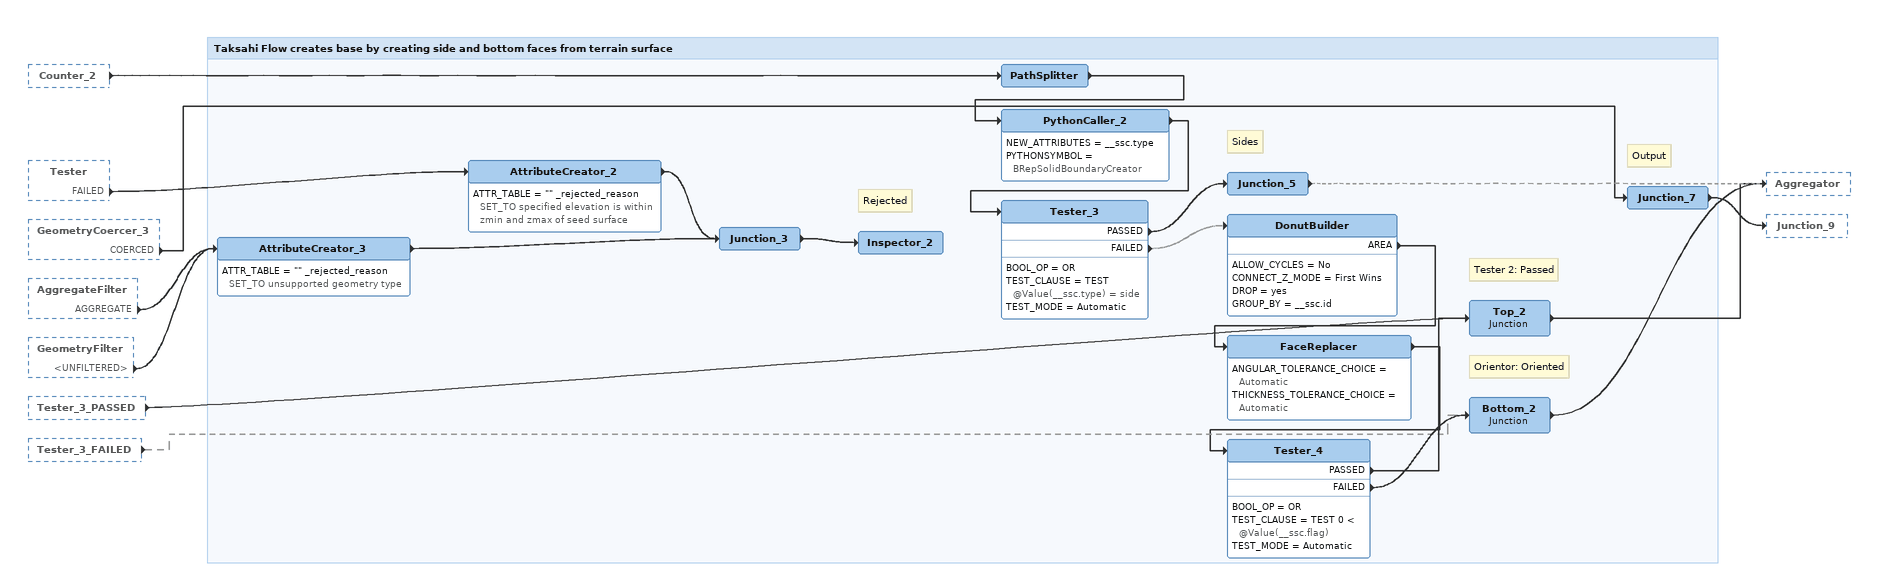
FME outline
Counter_2 [outside]
    -> PathSplitter
Tester [outside]
    FAILED -> AttributeCreator_2
GeometryCoercer_3 [outside]
    COERCED -> Junction_7
AggregateFilter [outside]
    AGGREGATE -> AttributeCreator_3
GeometryFilter [outside]
    <UNFILTERED> -> AttributeCreator_3
Tester_3_PASSED [outside]
    -> Top_2
Tester_3_FAILED [outside]
    -> Bottom_2 [off]

Bookmark: Taksahi Flow creates base by creating side and bottom faces from terrain surface
PathSplitter
    -> PythonCaller_2
PythonCaller_2
    NEW_ATTRIBUTES = __ssc.type
    PYTHONSYMBOL = BRepSolidBoundaryCreator
    -> Tester_3
Tester_3
    BOOL_OP = OR
    TEST_CLAUSE = TEST @Value(__ssc.type) = side
    TEST_MODE = Automatic
    PASSED -> Junction_5
    FAILED -> DonutBuilder [off]
Note: Sides
Junction_5
    -> Aggregator [off]
DonutBuilder
    ALLOW_CYCLES = No
    CONNECT_Z_MODE = First Wins
    DROP = yes
    GROUP_BY = __ssc.id
    AREA -> FaceReplacer
FaceReplacer
    ANGULAR_TOLERANCE_CHOICE = Automatic
    THICKNESS_TOLERANCE_CHOICE = Automatic
    -> Tester_4
Tester_4
    BOOL_OP = OR
    TEST_CLAUSE = TEST 0 < @Value(__ssc.flag)
    TEST_MODE = Automatic
    PASSED -> Top_2
    FAILED -> Bottom_2
Note: Tester 2: Passed
Top_2: Junction
    -> Aggregator
Note: Orientor: Oriented
Bottom_2: Junction
    -> Aggregator
Note: Output
Junction_7
    -> Junction_9
AttributeCreator_2
    ATTR_TABLE = "" _rejected_reason SET_TO specified elevation is within zmin and zmax of seed surface
    -> Junction_3
AttributeCreator_3
    ATTR_TABLE = "" _rejected_reason SET_TO unsupported geometry type
    -> Junction_3
Junction_3
    -> Inspector_2
Note: Rejected
Inspector_2
